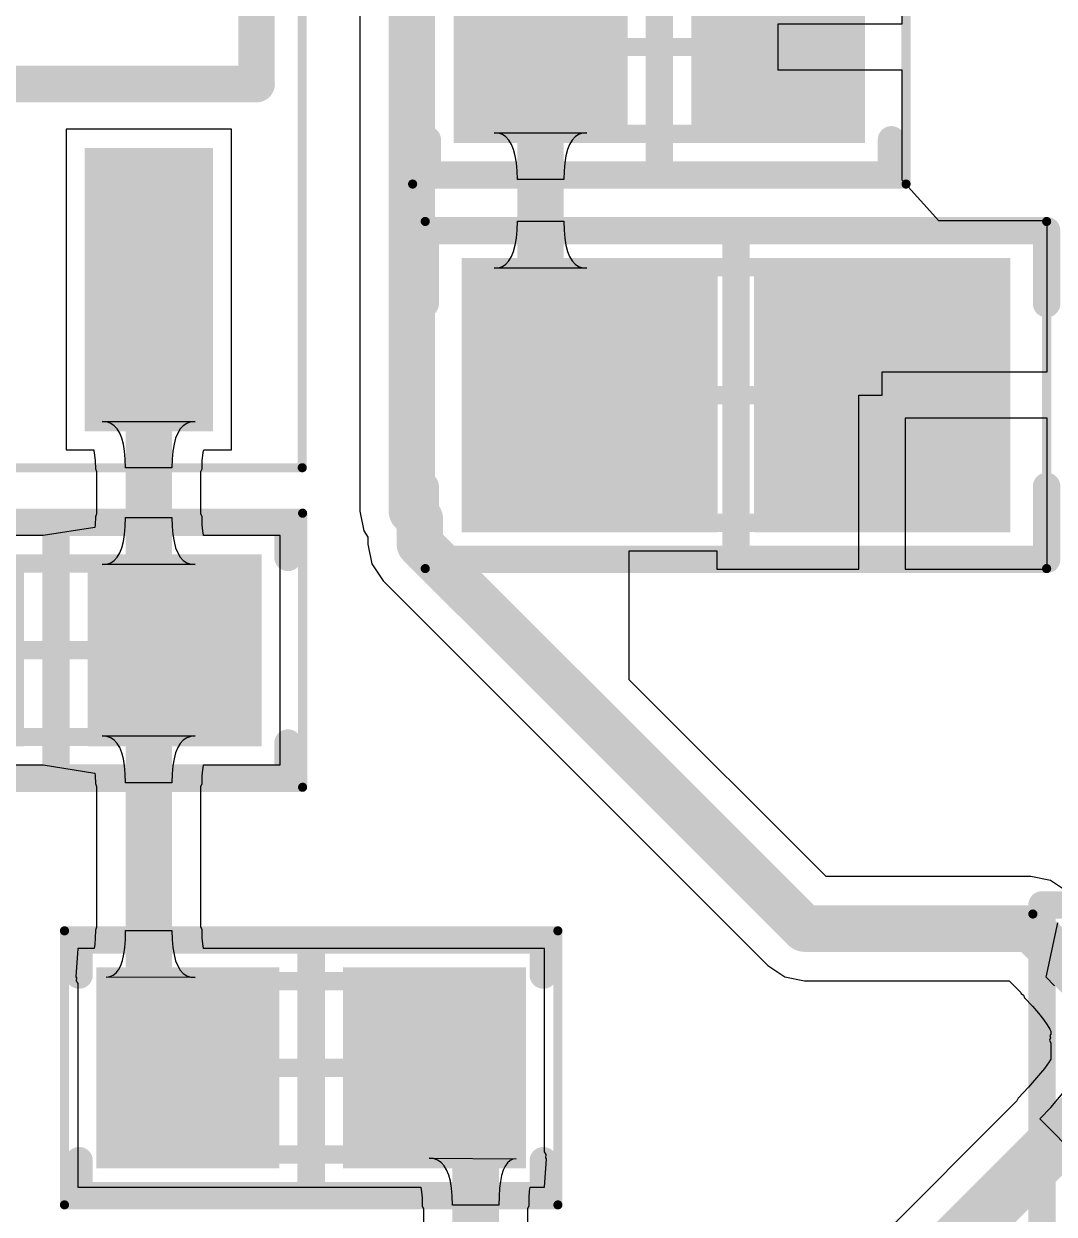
# Model space of a CAD drawing. Header units: millimetres. Extents: x 5.78 to 6.87, y 0.85 to 2.46.
# Drawn here: x 6.2131 to 6.4351, y 1.5185 to 1.775 of the extents above; entities that cross this region are included whole.
import ezdxf

# ---------------------------------------------------------------- set-up
doc = ezdxf.new("R2010")
doc.units = ezdxf.units.MM
doc.header["$MEASUREMENT"] = 0
for name, color, linetype in [('Mechanical13', 56, 'Continuous'), ('Mechanical15', 56, 'Continuous'), ('TopLayer', 1, 'Continuous'), ('TopOverlay', 2, 'Continuous'), ('TopPaste', 8, 'Continuous'), ('TopSolder', 216, 'Continuous')]:
    doc.layers.add(name, color=color, linetype=linetype)

# ---------------------------------------------------------------- blocks, each defined once
blk = doc.blocks.new('34355DA5_B1DA_47C2_A88A_ECF82120A4F7_52')
at = {"layer": 'Mechanical15', "const_width": 0.00197}
for points in [[(0.14567, 0.18307), (-0.14567, 0.18307)], [(0.14567, -0.18307), (0.14567, 0.18307)]]:
    blk.add_lwpolyline(points, dxfattribs=at)
at = {"layer": 'Mechanical15', "const_width": 0.000984}
blk.add_lwpolyline([(0.14518, 0.18307, 1), (0.14616, 0.18307, 1)], format="xyb", close=True, dxfattribs=at)
blk.add_lwpolyline([(0.14518, 0.18307, 1), (0.14616, 0.18307, 1)], format="xyb", close=True, dxfattribs=at)
at = {"layer": 'TopLayer'}
blk.add_solid([(0.13583, 0.13819), (0.13583, 0.16181), (0.07874, 0.13819), (0.07874, 0.16181)], dxfattribs=at)
at = {"layer": 'TopOverlay', "const_width": 0.00787}
for points in [[(0.06299, 0.17323), (-0.06299, 0.17323)], [(0.06299, -0.17323), (0.06299, 0.17323)]]:
    blk.add_lwpolyline(points, dxfattribs=at)
at = {"layer": 'TopOverlay', "const_width": 0.00394}
blk.add_lwpolyline([(0.06102, 0.17323, 1), (0.06496, 0.17323, 1)], format="xyb", close=True, dxfattribs=at)
blk.add_lwpolyline([(0.06102, 0.17323, 1), (0.06496, 0.17323, 1)], format="xyb", close=True, dxfattribs=at)
at = {"layer": 'TopPaste'}
blk.add_solid([(0.13583, 0.13819), (0.13583, 0.16181), (0.07874, 0.13819), (0.07874, 0.16181)], dxfattribs=at)
at = {"layer": 'TopSolder'}
blk.add_solid([(0.13783, 0.13619), (0.13783, 0.16381), (0.07674, 0.13619), (0.07674, 0.16381)], dxfattribs=at)
blk = doc.blocks.new('RES_0603_1608_67')
at = {"layer": 'Mechanical13', "const_width": 0.00394}
for points in [[(-0.03445, 0.0187), (-0.03445, -0.0187)], [(0.03445, 0.0187), (-0.03445, 0.0187)], [(0.03445, 0.0187), (0.03445, -0.0187)], [(0.03445, -0.0187), (-0.03445, -0.0187)]]:
    blk.add_lwpolyline(points, dxfattribs=at)
at = {"layer": 'Mechanical13', "const_width": 0.00197}
for points in [[(-0.03543, 0.0187, 1), (-0.03346, 0.0187, 1)], [(-0.03543, 0.0187, 1), (-0.03346, 0.0187, 1)], [(0.03346, 0.0187, 1), (0.03543, 0.0187, 1)], [(0.03346, 0.0187, 1), (0.03543, 0.0187, 1)], [(-0.03543, -0.0187, 1), (-0.03346, -0.0187, 1)], [(-0.03543, -0.0187, 1), (-0.03346, -0.0187, 1)], [(0.03346, -0.0187, 1), (0.03543, -0.0187, 1)], [(0.03346, -0.0187, 1), (0.03543, -0.0187, 1)]]:
    blk.add_lwpolyline(points, format="xyb", close=True, dxfattribs=at)
at = {"layer": 'Mechanical15'}
for points, const_width in [([(-0.05315, 0.02953), (-0.05315, -0.02953)], 0.00197), ([(0.05315, 0.02953), (-0.05315, 0.02953)], 0.00197), ([(0.05315, 0.02953), (0.05315, -0.02953)], 0.00197), ([(0, 0.0187), (0, -0.0187)], 0.00394), ([(0.0187, 0), (-0.0187, 0)], 0.00394), ([(0.05315, -0.02953), (-0.05315, -0.02953)], 0.00197)]:
    blk.add_lwpolyline(points, dxfattribs=dict(at, const_width=const_width))
for points, const_width in [([(-0.05364, 0.02953, 1), (-0.05266, 0.02953, 1)], 0.000984), ([(-0.05364, 0.02953, 1), (-0.05266, 0.02953, 1)], 0.000984), ([(0.05266, 0.02953, 1), (0.05364, 0.02953, 1)], 0.000984), ([(0.05266, 0.02953, 1), (0.05364, 0.02953, 1)], 0.000984), ([(-0.00098, 0.0187, 1), (0.00098, 0.0187, 1)], 0.00197), ([(-0.01968, 0, 1), (-0.01772, 0, 1)], 0.00197), ([(0.01772, 0, 1), (0.01968, 0, 1)], 0.00197), ([(-0.00098, -0.0187, 1), (0.00098, -0.0187, 1)], 0.00197), ([(-0.05364, -0.02953, 1), (-0.05266, -0.02953, 1)], 0.000984), ([(-0.05364, -0.02953, 1), (-0.05266, -0.02953, 1)], 0.000984), ([(0.05266, -0.02953, 1), (0.05364, -0.02953, 1)], 0.000984), ([(0.05266, -0.02953, 1), (0.05364, -0.02953, 1)], 0.000984)]:
    blk.add_lwpolyline(points, format="xyb", close=True, dxfattribs=dict(at, const_width=const_width))
at = {"layer": 'TopLayer'}
for points in [[(-0.00886, -0.0187), (-0.00886, 0.0187), (-0.04232, -0.0187), (-0.04232, 0.0187)], [(0.04232, -0.0187), (0.04232, 0.0187), (0.00886, -0.0187), (0.00886, 0.0187)]]:
    blk.add_solid(points, dxfattribs=at)
at = {"layer": 'TopOverlay', "const_width": 0.00591}
for points in [[(-0.05, 0.02756), (-0.05, 0.02)], [(0.05, 0.02756), (-0.05, 0.02756)], [(0, 0.02756), (0, -0.02756)], [(0.05, 0.02756), (0.05, 0.02)], [(-0.05, -0.02), (-0.05, -0.02756)], [(0.05, -0.02), (0.05, -0.02756)], [(0.05, -0.02756), (-0.05, -0.02756)]]:
    blk.add_lwpolyline(points, dxfattribs=at)
at = {"layer": 'TopOverlay', "const_width": 0.00295}
for points in [[(-0.05148, 0.02756, 1), (-0.04852, 0.02756, 1)], [(-0.05148, 0.02756, 1), (-0.04852, 0.02756, 1)], [(-0.00148, 0.02756, 1), (0.00148, 0.02756, 1)], [(0.04852, 0.02756, 1), (0.05148, 0.02756, 1)], [(0.04852, 0.02756, 1), (0.05148, 0.02756, 1)], [(-0.05148, 0.02, 1), (-0.04852, 0.02, 1)], [(0.04852, 0.02, 1), (0.05148, 0.02, 1)], [(-0.05148, -0.02, 1), (-0.04852, -0.02, 1)], [(0.04852, -0.02, 1), (0.05148, -0.02, 1)], [(-0.05148, -0.02756, 1), (-0.04852, -0.02756, 1)], [(-0.05148, -0.02756, 1), (-0.04852, -0.02756, 1)], [(-0.00148, -0.02756, 1), (0.00148, -0.02756, 1)], [(0.04852, -0.02756, 1), (0.05148, -0.02756, 1)], [(0.04852, -0.02756, 1), (0.05148, -0.02756, 1)]]:
    blk.add_lwpolyline(points, format="xyb", close=True, dxfattribs=at)
at = {"layer": 'TopPaste'}
for points in [[(-0.00886, -0.0187), (-0.00886, 0.0187), (-0.04232, -0.0187), (-0.04232, 0.0187)], [(0.04232, -0.0187), (0.04232, 0.0187), (0.00886, -0.0187), (0.00886, 0.0187)]]:
    blk.add_solid(points, dxfattribs=at)
at = {"layer": 'TopSolder'}
for points in [[(-0.00686, -0.0207), (-0.00686, 0.0207), (-0.04432, -0.0207), (-0.04432, 0.0207)], [(0.04432, -0.0207), (0.04432, 0.0207), (0.00686, -0.0207), (0.00686, 0.0207)]]:
    blk.add_solid(points, dxfattribs=at)
blk = doc.blocks.new('RES_0603_1608_70')
at = {"layer": 'Mechanical13', "const_width": 0.00394}
for points in [[(-0.03445, 0.0187), (-0.03445, -0.0187)], [(0.03445, 0.0187), (-0.03445, 0.0187)], [(0.03445, 0.0187), (0.03445, -0.0187)], [(0.03445, -0.0187), (-0.03445, -0.0187)]]:
    blk.add_lwpolyline(points, dxfattribs=at)
at = {"layer": 'Mechanical13', "const_width": 0.00197}
for points in [[(-0.03543, 0.0187, 1), (-0.03346, 0.0187, 1)], [(-0.03543, 0.0187, 1), (-0.03346, 0.0187, 1)], [(0.03346, 0.0187, 1), (0.03543, 0.0187, 1)], [(0.03346, 0.0187, 1), (0.03543, 0.0187, 1)], [(-0.03543, -0.0187, 1), (-0.03346, -0.0187, 1)], [(-0.03543, -0.0187, 1), (-0.03346, -0.0187, 1)], [(0.03346, -0.0187, 1), (0.03543, -0.0187, 1)], [(0.03346, -0.0187, 1), (0.03543, -0.0187, 1)]]:
    blk.add_lwpolyline(points, format="xyb", close=True, dxfattribs=at)
at = {"layer": 'Mechanical15'}
for points, const_width in [([(-0.05315, 0.02953), (-0.05315, -0.02953)], 0.00197), ([(0.05315, 0.02953), (-0.05315, 0.02953)], 0.00197), ([(0.05315, 0.02953), (0.05315, -0.02953)], 0.00197), ([(0, 0.0187), (0, -0.0187)], 0.00394), ([(0.0187, 0), (-0.0187, 0)], 0.00394), ([(0.05315, -0.02953), (-0.05315, -0.02953)], 0.00197)]:
    blk.add_lwpolyline(points, dxfattribs=dict(at, const_width=const_width))
for points, const_width in [([(-0.05364, 0.02953, 1), (-0.05266, 0.02953, 1)], 0.000984), ([(-0.05364, 0.02953, 1), (-0.05266, 0.02953, 1)], 0.000984), ([(0.05266, 0.02953, 1), (0.05364, 0.02953, 1)], 0.000984), ([(0.05266, 0.02953, 1), (0.05364, 0.02953, 1)], 0.000984), ([(-0.00098, 0.0187, 1), (0.00098, 0.0187, 1)], 0.00197), ([(-0.01968, 0, 1), (-0.01772, 0, 1)], 0.00197), ([(0.01772, 0, 1), (0.01968, 0, 1)], 0.00197), ([(-0.00098, -0.0187, 1), (0.00098, -0.0187, 1)], 0.00197), ([(-0.05364, -0.02953, 1), (-0.05266, -0.02953, 1)], 0.000984), ([(-0.05364, -0.02953, 1), (-0.05266, -0.02953, 1)], 0.000984), ([(0.05266, -0.02953, 1), (0.05364, -0.02953, 1)], 0.000984), ([(0.05266, -0.02953, 1), (0.05364, -0.02953, 1)], 0.000984)]:
    blk.add_lwpolyline(points, format="xyb", close=True, dxfattribs=dict(at, const_width=const_width))
at = {"layer": 'TopLayer'}
for points in [[(-0.00886, -0.0187), (-0.00886, 0.0187), (-0.04232, -0.0187), (-0.04232, 0.0187)], [(0.04232, -0.0187), (0.04232, 0.0187), (0.00886, -0.0187), (0.00886, 0.0187)]]:
    blk.add_solid(points, dxfattribs=at)
at = {"layer": 'TopOverlay', "const_width": 0.00591}
for points in [[(-0.05, 0.02756), (-0.05, 0.02)], [(0.05, 0.02756), (-0.05, 0.02756)], [(0, 0.02756), (0, -0.02756)], [(0.05, 0.02756), (0.05, 0.02)], [(-0.05, -0.02), (-0.05, -0.02756)], [(0.05, -0.02), (0.05, -0.02756)], [(0.05, -0.02756), (-0.05, -0.02756)]]:
    blk.add_lwpolyline(points, dxfattribs=at)
at = {"layer": 'TopOverlay', "const_width": 0.00295}
for points in [[(-0.05148, 0.02756, 1), (-0.04852, 0.02756, 1)], [(-0.05148, 0.02756, 1), (-0.04852, 0.02756, 1)], [(-0.00148, 0.02756, 1), (0.00148, 0.02756, 1)], [(0.04852, 0.02756, 1), (0.05148, 0.02756, 1)], [(0.04852, 0.02756, 1), (0.05148, 0.02756, 1)], [(-0.05148, 0.02, 1), (-0.04852, 0.02, 1)], [(0.04852, 0.02, 1), (0.05148, 0.02, 1)], [(-0.05148, -0.02, 1), (-0.04852, -0.02, 1)], [(0.04852, -0.02, 1), (0.05148, -0.02, 1)], [(-0.05148, -0.02756, 1), (-0.04852, -0.02756, 1)], [(-0.05148, -0.02756, 1), (-0.04852, -0.02756, 1)], [(-0.00148, -0.02756, 1), (0.00148, -0.02756, 1)], [(0.04852, -0.02756, 1), (0.05148, -0.02756, 1)], [(0.04852, -0.02756, 1), (0.05148, -0.02756, 1)]]:
    blk.add_lwpolyline(points, format="xyb", close=True, dxfattribs=at)
at = {"layer": 'TopPaste'}
for points in [[(-0.00886, -0.0187), (-0.00886, 0.0187), (-0.04232, -0.0187), (-0.04232, 0.0187)], [(0.04232, -0.0187), (0.04232, 0.0187), (0.00886, -0.0187), (0.00886, 0.0187)]]:
    blk.add_solid(points, dxfattribs=at)
at = {"layer": 'TopSolder'}
for points in [[(-0.00686, -0.0207), (-0.00686, 0.0207), (-0.04432, -0.0207), (-0.04432, 0.0207)], [(0.04432, -0.0207), (0.04432, 0.0207), (0.00686, -0.0207), (0.00686, 0.0207)]]:
    blk.add_solid(points, dxfattribs=at)
blk = doc.blocks.new('FER_0603_1608_74')
at = {"layer": 'Mechanical13', "const_width": 0.00394}
for points in [[(-0.03445, 0.0187), (-0.03445, -0.0187)], [(-0.03445, 0.0187), (0.03445, 0.0187)], [(0.03445, 0.0187), (0.03445, -0.0187)], [(-0.03445, -0.0187), (0.03445, -0.0187)]]:
    blk.add_lwpolyline(points, dxfattribs=at)
at = {"layer": 'Mechanical13', "const_width": 0.00197}
for points in [[(-0.03543, 0.0187, 1), (-0.03346, 0.0187, 1)], [(-0.03543, 0.0187, 1), (-0.03346, 0.0187, 1)], [(0.03346, 0.0187, 1), (0.03543, 0.0187, 1)], [(0.03346, 0.0187, 1), (0.03543, 0.0187, 1)], [(-0.03543, -0.0187, 1), (-0.03346, -0.0187, 1)], [(-0.03543, -0.0187, 1), (-0.03346, -0.0187, 1)], [(0.03346, -0.0187, 1), (0.03543, -0.0187, 1)], [(0.03346, -0.0187, 1), (0.03543, -0.0187, 1)]]:
    blk.add_lwpolyline(points, format="xyb", close=True, dxfattribs=at)
at = {"layer": 'Mechanical15'}
for points, const_width in [([(-0.05315, 0.02953), (-0.05315, -0.02953)], 0.00197), ([(-0.05315, 0.02953), (0.05315, 0.02953)], 0.00197), ([(0.05315, 0.02953), (0.05315, -0.02953)], 0.00197), ([(0, 0.0187), (0, -0.0187)], 0.00394), ([(-0.0187, 0), (0.0187, 0)], 0.00394), ([(-0.05315, -0.02953), (0.05315, -0.02953)], 0.00197)]:
    blk.add_lwpolyline(points, dxfattribs=dict(at, const_width=const_width))
for points, const_width in [([(-0.05364, 0.02953, 1), (-0.05266, 0.02953, 1)], 0.000984), ([(-0.05364, 0.02953, 1), (-0.05266, 0.02953, 1)], 0.000984), ([(0.05266, 0.02953, 1), (0.05364, 0.02953, 1)], 0.000984), ([(0.05266, 0.02953, 1), (0.05364, 0.02953, 1)], 0.000984), ([(-0.00098, 0.0187, 1), (0.00098, 0.0187, 1)], 0.00197), ([(-0.01968, 0, 1), (-0.01772, 0, 1)], 0.00197), ([(0.01772, 0, 1), (0.01968, 0, 1)], 0.00197), ([(-0.00098, -0.0187, 1), (0.00098, -0.0187, 1)], 0.00197), ([(-0.05364, -0.02953, 1), (-0.05266, -0.02953, 1)], 0.000984), ([(-0.05364, -0.02953, 1), (-0.05266, -0.02953, 1)], 0.000984), ([(0.05266, -0.02953, 1), (0.05364, -0.02953, 1)], 0.000984), ([(0.05266, -0.02953, 1), (0.05364, -0.02953, 1)], 0.000984)]:
    blk.add_lwpolyline(points, format="xyb", close=True, dxfattribs=dict(at, const_width=const_width))
at = {"layer": 'TopLayer'}
for points in [[(-0.00886, -0.01969), (-0.00886, 0.01969), (-0.04429, -0.01969), (-0.04429, 0.01969)], [(0.04429, -0.01969), (0.04429, 0.01969), (0.00886, -0.01969), (0.00886, 0.01969)]]:
    blk.add_solid(points, dxfattribs=at)
at = {"layer": 'TopOverlay', "const_width": 0.00591}
for points in [[(-0.05512, 0.02756), (0.05512, 0.02756)], [(-0.05512, 0.02756), (-0.05512, 0.01575)], [(0, 0.02756), (0, -0.02756)], [(0.05512, 0.02756), (0.05512, 0.01575)], [(-0.05512, -0.01575), (-0.05512, -0.02756)], [(0.05512, -0.01575), (0.05512, -0.02756)], [(-0.05512, -0.02756), (0.05512, -0.02756)]]:
    blk.add_lwpolyline(points, dxfattribs=at)
at = {"layer": 'TopOverlay', "const_width": 0.00295}
for points in [[(-0.05659, 0.02756, 1), (-0.05364, 0.02756, 1)], [(-0.05659, 0.02756, 1), (-0.05364, 0.02756, 1)], [(-0.00148, 0.02756, 1), (0.00148, 0.02756, 1)], [(0.05364, 0.02756, 1), (0.05659, 0.02756, 1)], [(0.05364, 0.02756, 1), (0.05659, 0.02756, 1)], [(-0.05659, 0.01575, 1), (-0.05364, 0.01575, 1)], [(0.05364, 0.01575, 1), (0.05659, 0.01575, 1)], [(-0.05659, -0.01575, 1), (-0.05364, -0.01575, 1)], [(0.05364, -0.01575, 1), (0.05659, -0.01575, 1)], [(-0.05659, -0.02756, 1), (-0.05364, -0.02756, 1)], [(-0.05659, -0.02756, 1), (-0.05364, -0.02756, 1)], [(-0.00148, -0.02756, 1), (0.00148, -0.02756, 1)], [(0.05364, -0.02756, 1), (0.05659, -0.02756, 1)], [(0.05364, -0.02756, 1), (0.05659, -0.02756, 1)]]:
    blk.add_lwpolyline(points, format="xyb", close=True, dxfattribs=at)
at = {"layer": 'TopPaste'}
for points in [[(-0.00886, -0.01969), (-0.00886, 0.01969), (-0.04429, -0.01969), (-0.04429, 0.01969)], [(0.04429, -0.01969), (0.04429, 0.01969), (0.00886, -0.01969), (0.00886, 0.01969)]]:
    blk.add_solid(points, dxfattribs=at)
at = {"layer": 'TopSolder'}
for points in [[(-0.00686, -0.02168), (-0.00686, 0.02168), (-0.04629, -0.02168), (-0.04629, 0.02168)], [(0.04629, -0.02168), (0.04629, 0.02168), (0.00686, -0.02168), (0.00686, 0.02168)]]:
    blk.add_solid(points, dxfattribs=at)
blk = doc.blocks.new('CAP_0603_1608_77')
at = {"layer": 'Mechanical13', "const_width": 0.00394}
for points in [[(-0.03445, -0.0187), (-0.03445, 0.0187)], [(-0.03445, 0.0187), (0.03445, 0.0187)], [(0.03445, -0.0187), (0.03445, 0.0187)], [(-0.03445, -0.0187), (0.03445, -0.0187)]]:
    blk.add_lwpolyline(points, dxfattribs=at)
at = {"layer": 'Mechanical13', "const_width": 0.00197}
for points in [[(-0.03543, 0.0187, 1), (-0.03346, 0.0187, 1)], [(-0.03543, 0.0187, 1), (-0.03346, 0.0187, 1)], [(0.03346, 0.0187, 1), (0.03543, 0.0187, 1)], [(0.03346, 0.0187, 1), (0.03543, 0.0187, 1)], [(-0.03543, -0.0187, 1), (-0.03346, -0.0187, 1)], [(-0.03543, -0.0187, 1), (-0.03346, -0.0187, 1)], [(0.03346, -0.0187, 1), (0.03543, -0.0187, 1)], [(0.03346, -0.0187, 1), (0.03543, -0.0187, 1)]]:
    blk.add_lwpolyline(points, format="xyb", close=True, dxfattribs=at)
at = {"layer": 'Mechanical15'}
for points, const_width in [([(-0.05315, -0.02953), (-0.05315, 0.02953)], 0.00197), ([(-0.05315, 0.02953), (0.05315, 0.02953)], 0.00197), ([(0.05315, -0.02953), (0.05315, 0.02953)], 0.00197), ([(0, -0.0187), (0, 0.0187)], 0.00394), ([(-0.0187, 0), (0.0187, 0)], 0.00394), ([(-0.05315, -0.02953), (0.05315, -0.02953)], 0.00197)]:
    blk.add_lwpolyline(points, dxfattribs=dict(at, const_width=const_width))
for points, const_width in [([(-0.05364, 0.02953, 1), (-0.05266, 0.02953, 1)], 0.000984), ([(-0.05364, 0.02953, 1), (-0.05266, 0.02953, 1)], 0.000984), ([(0.05266, 0.02953, 1), (0.05364, 0.02953, 1)], 0.000984), ([(0.05266, 0.02953, 1), (0.05364, 0.02953, 1)], 0.000984), ([(-0.00098, 0.0187, 1), (0.00098, 0.0187, 1)], 0.00197), ([(-0.01968, 0, 1), (-0.01772, 0, 1)], 0.00197), ([(0.01772, 0, 1), (0.01968, 0, 1)], 0.00197), ([(-0.00098, -0.0187, 1), (0.00098, -0.0187, 1)], 0.00197), ([(-0.05364, -0.02953, 1), (-0.05266, -0.02953, 1)], 0.000984), ([(-0.05364, -0.02953, 1), (-0.05266, -0.02953, 1)], 0.000984), ([(0.05266, -0.02953, 1), (0.05364, -0.02953, 1)], 0.000984), ([(0.05266, -0.02953, 1), (0.05364, -0.02953, 1)], 0.000984)]:
    blk.add_lwpolyline(points, format="xyb", close=True, dxfattribs=dict(at, const_width=const_width))
at = {"layer": 'TopLayer'}
for points in [[(-0.00886, -0.01969), (-0.00886, 0.01969), (-0.04429, -0.01969), (-0.04429, 0.01969)], [(0.04429, -0.01969), (0.04429, 0.01969), (0.00886, -0.01969), (0.00886, 0.01969)]]:
    blk.add_solid(points, dxfattribs=at)
at = {"layer": 'TopOverlay', "const_width": 0.00591}
for points in [[(-0.05, 0.02756), (0.05, 0.02756)], [(-0.05, 0.02), (-0.05, 0.02756)], [(0, -0.02756), (0, 0.02756)], [(0.05, 0.02), (0.05, 0.02756)], [(-0.05, -0.02756), (-0.05, -0.02)], [(0.05, -0.02756), (0.05, -0.02)], [(-0.05, -0.02756), (0.05, -0.02756)]]:
    blk.add_lwpolyline(points, dxfattribs=at)
at = {"layer": 'TopOverlay', "const_width": 0.00295}
for points in [[(-0.05148, 0.02756, 1), (-0.04852, 0.02756, 1)], [(-0.05148, 0.02756, 1), (-0.04852, 0.02756, 1)], [(-0.00148, 0.02756, 1), (0.00148, 0.02756, 1)], [(0.04852, 0.02756, 1), (0.05148, 0.02756, 1)], [(0.04852, 0.02756, 1), (0.05148, 0.02756, 1)], [(-0.05148, 0.02, 1), (-0.04852, 0.02, 1)], [(0.04852, 0.02, 1), (0.05148, 0.02, 1)], [(-0.05148, -0.02, 1), (-0.04852, -0.02, 1)], [(0.04852, -0.02, 1), (0.05148, -0.02, 1)], [(-0.05148, -0.02756, 1), (-0.04852, -0.02756, 1)], [(-0.05148, -0.02756, 1), (-0.04852, -0.02756, 1)], [(-0.00148, -0.02756, 1), (0.00148, -0.02756, 1)], [(0.04852, -0.02756, 1), (0.05148, -0.02756, 1)], [(0.04852, -0.02756, 1), (0.05148, -0.02756, 1)]]:
    blk.add_lwpolyline(points, format="xyb", close=True, dxfattribs=at)
at = {"layer": 'TopPaste'}
for points in [[(-0.00886, -0.01969), (-0.00886, 0.01969), (-0.04429, -0.01969), (-0.04429, 0.01969)], [(0.04429, -0.01969), (0.04429, 0.01969), (0.00886, -0.01969), (0.00886, 0.01969)]]:
    blk.add_solid(points, dxfattribs=at)
at = {"layer": 'TopSolder'}
for points in [[(-0.00686, -0.02168), (-0.00686, 0.02168), (-0.04629, -0.02168), (-0.04629, 0.02168)], [(0.04629, -0.02168), (0.04629, 0.02168), (0.00686, -0.02168), (0.00686, 0.02168)]]:
    blk.add_solid(points, dxfattribs=at)
blk = doc.blocks.new('CAP_0805_2012_79')
at = {"layer": 'Mechanical13', "const_width": 0.00394}
for points in [[(-0.04331, -0.02756), (-0.04331, 0.02756)], [(-0.04331, 0.02756), (0.04331, 0.02756)], [(0.04331, -0.02756), (0.04331, 0.02756)], [(-0.04331, -0.02756), (0.04331, -0.02756)]]:
    blk.add_lwpolyline(points, dxfattribs=at)
at = {"layer": 'Mechanical13', "const_width": 0.00197}
for points in [[(-0.04429, 0.02756, 1), (-0.04232, 0.02756, 1)], [(-0.04429, 0.02756, 1), (-0.04232, 0.02756, 1)], [(0.04232, 0.02756, 1), (0.04429, 0.02756, 1)], [(0.04232, 0.02756, 1), (0.04429, 0.02756, 1)], [(-0.04429, -0.02756, 1), (-0.04232, -0.02756, 1)], [(-0.04429, -0.02756, 1), (-0.04232, -0.02756, 1)], [(0.04232, -0.02756, 1), (0.04429, -0.02756, 1)], [(0.04232, -0.02756, 1), (0.04429, -0.02756, 1)]]:
    blk.add_lwpolyline(points, format="xyb", close=True, dxfattribs=at)
at = {"layer": 'Mechanical15'}
for points, const_width in [([(-0.06693, -0.0374), (-0.06693, 0.0374)], 0.00197), ([(-0.06693, 0.0374), (0.06693, 0.0374)], 0.00197), ([(0.06693, -0.0374), (0.06693, 0.0374)], 0.00197), ([(0, -0.01968), (0, 0.01969)], 0.00394), ([(-0.01968, 0), (0.01969, 0)], 0.00394), ([(-0.06693, -0.0374), (0.06693, -0.0374)], 0.00197)]:
    blk.add_lwpolyline(points, dxfattribs=dict(at, const_width=const_width))
for points, const_width in [([(-0.06742, 0.0374, 1), (-0.06644, 0.0374, 1)], 0.000984), ([(-0.06742, 0.0374, 1), (-0.06644, 0.0374, 1)], 0.000984), ([(0.06644, 0.0374, 1), (0.06742, 0.0374, 1)], 0.000984), ([(0.06644, 0.0374, 1), (0.06742, 0.0374, 1)], 0.000984), ([(-0.00098, 0.01969, 1), (0.00098, 0.01969, 1)], 0.00197), ([(-0.02067, 0, 1), (-0.0187, 0, 1)], 0.00197), ([(0.0187, 0, 1), (0.02067, 0, 1)], 0.00197), ([(-0.00098, -0.01968, 1), (0.00098, -0.01968, 1)], 0.00197), ([(-0.06742, -0.0374, 1), (-0.06644, -0.0374, 1)], 0.000984), ([(-0.06742, -0.0374, 1), (-0.06644, -0.0374, 1)], 0.000984), ([(0.06644, -0.0374, 1), (0.06742, -0.0374, 1)], 0.000984), ([(0.06644, -0.0374, 1), (0.06742, -0.0374, 1)], 0.000984)]:
    blk.add_lwpolyline(points, format="xyb", close=True, dxfattribs=dict(at, const_width=const_width))
at = {"layer": 'TopLayer'}
for points in [[(-0.00591, -0.02756), (-0.00591, 0.02756), (-0.05709, -0.02756), (-0.05709, 0.02756)], [(0.05709, -0.02756), (0.05709, 0.02756), (0.00591, -0.02756), (0.00591, 0.02756)]]:
    blk.add_solid(points, dxfattribs=at)
at = {"layer": 'TopOverlay', "const_width": 0.00591}
for points in [[(-0.06693, 0.03543), (0.06693, 0.03543)], [(-0.06693, 0.01969), (-0.06693, 0.03543)], [(0, -0.03543), (0, 0.03543)], [(0.06693, 0.01969), (0.06693, 0.03543)], [(-0.06693, -0.03543), (-0.06693, -0.01968)], [(0.06693, -0.03543), (0.06693, -0.01968)], [(-0.06693, -0.03543), (0.06693, -0.03543)]]:
    blk.add_lwpolyline(points, dxfattribs=at)
at = {"layer": 'TopOverlay', "const_width": 0.00295}
for points in [[(-0.0684, 0.03543, 1), (-0.06545, 0.03543, 1)], [(-0.0684, 0.03543, 1), (-0.06545, 0.03543, 1)], [(-0.00148, 0.03543, 1), (0.00148, 0.03543, 1)], [(0.06545, 0.03543, 1), (0.06841, 0.03543, 1)], [(0.06545, 0.03543, 1), (0.06841, 0.03543, 1)], [(-0.0684, 0.01969, 1), (-0.06545, 0.01969, 1)], [(0.06545, 0.01969, 1), (0.06841, 0.01969, 1)], [(-0.0684, -0.01968, 1), (-0.06545, -0.01968, 1)], [(0.06545, -0.01968, 1), (0.06841, -0.01968, 1)], [(-0.0684, -0.03543, 1), (-0.06545, -0.03543, 1)], [(-0.0684, -0.03543, 1), (-0.06545, -0.03543, 1)], [(-0.00148, -0.03543, 1), (0.00148, -0.03543, 1)], [(0.06545, -0.03543, 1), (0.06841, -0.03543, 1)], [(0.06545, -0.03543, 1), (0.06841, -0.03543, 1)]]:
    blk.add_lwpolyline(points, format="xyb", close=True, dxfattribs=at)
at = {"layer": 'TopPaste'}
for points in [[(-0.00591, -0.02756), (-0.00591, 0.02756), (-0.05709, -0.02756), (-0.05709, 0.02756)], [(0.05709, -0.02756), (0.05709, 0.02756), (0.00591, -0.02756), (0.00591, 0.02756)]]:
    blk.add_solid(points, dxfattribs=at)
at = {"layer": 'TopSolder'}
for points in [[(-0.00391, -0.02956), (-0.00391, 0.02956), (-0.05909, -0.02956), (-0.05909, 0.02956)], [(0.05909, -0.02956), (0.05909, 0.02956), (0.00391, -0.02956), (0.00391, 0.02956)]]:
    blk.add_solid(points, dxfattribs=at)

msp = doc.modelspace()

# ---------------------------------------------------------------- linework, layer by layer
at = {"layer": 'TopLayer'}
for p, q in [((6.28546, 1.8053), (6.28546, 1.67)), ((6.40232, 1.775), (6.40232, 1.7987)), ((6.37559, 1.765), (6.37559, 1.775)), ((6.37559, 1.775), (6.40232, 1.775)), ((6.40232, 1.765), (6.37559, 1.765)), ((6.40232, 1.7413), (6.40232, 1.765)), ((6.25781, 1.75226), (6.22219, 1.75226)), ((6.22219, 1.75226), (6.22219, 1.68317)), ((6.25781, 1.68317), (6.25781, 1.75226)), ((6.31536, 1.75144), (6.31441, 1.75154)), ((6.31441, 1.75154), (6.33441, 1.75154)), ((6.31621, 1.75113), (6.31536, 1.75144)), ((6.31696, 1.75063), (6.31621, 1.75113)), ((6.31761, 1.74992), (6.31696, 1.75063)), ((6.31816, 1.74901), (6.31761, 1.74992)), ((6.33121, 1.74992), (6.33066, 1.74901)), ((6.33186, 1.75063), (6.33121, 1.74992)), ((6.33261, 1.75113), (6.33186, 1.75063)), ((6.33346, 1.75144), (6.33261, 1.75113)), ((6.33441, 1.75154), (6.33346, 1.75144)), ((6.31861, 1.7479), (6.31816, 1.74901)), ((6.31896, 1.74658), (6.31861, 1.7479)), ((6.33021, 1.7479), (6.32986, 1.74658)), ((6.33066, 1.74901), (6.33021, 1.7479)), ((6.31921, 1.74506), (6.31896, 1.74658)), ((6.31936, 1.74334), (6.31921, 1.74506)), ((6.32961, 1.74506), (6.32946, 1.74334)), ((6.32986, 1.74658), (6.32961, 1.74506)), ((6.31941, 1.74142), (6.31936, 1.74334)), ((6.32946, 1.74334), (6.32941, 1.74142)), ((6.32941, 1.74142), (6.31941, 1.74142)), ((6.41019, 1.73256), (6.40232, 1.7413)), ((6.31936, 1.73052), (6.31941, 1.73244)), ((6.31941, 1.73244), (6.32941, 1.73244)), ((6.32941, 1.73244), (6.32946, 1.73052)), ((6.43358, 1.73256), (6.41019, 1.73256)), ((6.43358, 1.7), (6.43358, 1.73256)), ((6.31921, 1.7288), (6.31936, 1.73052)), ((6.32946, 1.73052), (6.32961, 1.7288)), ((6.31861, 1.72596), (6.31896, 1.72728)), ((6.31896, 1.72728), (6.31921, 1.7288)), ((6.32961, 1.7288), (6.32986, 1.72728)), ((6.32986, 1.72728), (6.33021, 1.72596)), ((6.31696, 1.72323), (6.31761, 1.72394)), ((6.31761, 1.72394), (6.31816, 1.72485)), ((6.31816, 1.72485), (6.31861, 1.72596)), ((6.33021, 1.72596), (6.33066, 1.72485)), ((6.33066, 1.72485), (6.33121, 1.72394)), ((6.33121, 1.72394), (6.33186, 1.72323)), ((6.31441, 1.72232), (6.31536, 1.72242)), ((6.33441, 1.72232), (6.31441, 1.72232)), ((6.31536, 1.72242), (6.31621, 1.72272)), ((6.31621, 1.72272), (6.31696, 1.72323)), ((6.33186, 1.72323), (6.33261, 1.72272)), ((6.33261, 1.72272), (6.33346, 1.72242)), ((6.33346, 1.72242), (6.33441, 1.72232)), ((6.39799, 1.695), (6.39799, 1.7)), ((6.39799, 1.7), (6.43358, 1.7)), ((6.39299, 1.65744), (6.39299, 1.695)), ((6.39299, 1.695), (6.39799, 1.695)), ((6.23095, 1.68919), (6.23, 1.68929)), ((6.23, 1.68929), (6.25, 1.68929)), ((6.2318, 1.68889), (6.23095, 1.68919)), ((6.23255, 1.68839), (6.2318, 1.68889)), ((6.2332, 1.68769), (6.23255, 1.68839)), ((6.24745, 1.68839), (6.2468, 1.68769)), ((6.2482, 1.68889), (6.24745, 1.68839)), ((6.24905, 1.68919), (6.2482, 1.68889)), ((6.25, 1.68929), (6.24905, 1.68919)), ((6.43358, 1.69), (6.40299, 1.69)), ((6.40299, 1.69), (6.40299, 1.65744)), ((6.43358, 1.65744), (6.43358, 1.69)), ((6.23375, 1.68679), (6.2332, 1.68769)), ((6.2342, 1.68569), (6.23375, 1.68679)), ((6.23455, 1.68439), (6.2342, 1.68569)), ((6.2458, 1.68569), (6.24545, 1.68439)), ((6.24625, 1.68679), (6.2458, 1.68569)), ((6.2468, 1.68769), (6.24625, 1.68679)), ((6.22219, 1.68317), (6.22815, 1.68317)), ((6.22815, 1.68317), (6.2282, 1.68301)), ((6.2282, 1.68301), (6.22835, 1.68207)), ((6.2348, 1.68289), (6.23455, 1.68439)), ((6.23495, 1.68119), (6.2348, 1.68289)), ((6.2452, 1.68289), (6.24505, 1.68119)), ((6.24545, 1.68439), (6.2452, 1.68289)), ((6.25165, 1.68207), (6.2518, 1.68301)), ((6.2518, 1.68301), (6.25185, 1.68317)), ((6.25185, 1.68317), (6.25781, 1.68317)), ((6.22835, 1.68207), (6.22846, 1.68082)), ((6.22846, 1.68082), (6.22851, 1.67912)), ((6.235, 1.67929), (6.23495, 1.68119)), ((6.24505, 1.68119), (6.245, 1.67929)), ((6.25149, 1.67912), (6.25154, 1.68082)), ((6.25154, 1.68082), (6.25165, 1.68207)), ((6.22851, 1.67912), (6.22878, 1.6785)), ((6.22878, 1.6785), (6.22878, 1.66937)), ((6.245, 1.67929), (6.235, 1.67929)), ((6.25122, 1.6785), (6.25149, 1.67912)), ((6.25122, 1.66937), (6.25122, 1.6785)), ((6.22851, 1.66875), (6.22846, 1.66703)), ((6.22878, 1.66937), (6.22851, 1.66875)), ((6.23495, 1.66666), (6.235, 1.66858)), ((6.235, 1.66858), (6.245, 1.66858)), ((6.245, 1.66858), (6.24505, 1.66666)), ((6.25149, 1.66875), (6.25122, 1.66937)), ((6.25154, 1.66703), (6.25149, 1.66875)), ((6.28546, 1.67), (6.28546, 1.67)), ((6.28546, 1.67), (6.28632, 1.66571)), ((6.22841, 1.66646), (6.21727, 1.66472)), ((6.22846, 1.66703), (6.22841, 1.66646)), ((6.23455, 1.66342), (6.2348, 1.66494)), ((6.2348, 1.66494), (6.23495, 1.66666)), ((6.24505, 1.66666), (6.2452, 1.66494)), ((6.2452, 1.66494), (6.24545, 1.66342)), ((6.25165, 1.66575), (6.25154, 1.66703)), ((6.25181, 1.66479), (6.25165, 1.66575)), ((6.28632, 1.66571), (6.28719, 1.66439)), ((6.21684, 1.6647), (6.21128, 1.6647)), ((6.21708, 1.6647), (6.21684, 1.6647)), ((6.21727, 1.66472), (6.21708, 1.6647)), ((6.2342, 1.6621), (6.23455, 1.66342)), ((6.24545, 1.66342), (6.2458, 1.6621)), ((6.25183, 1.6647), (6.25181, 1.66479)), ((6.26832, 1.6647), (6.25183, 1.6647)), ((6.26832, 1.6153), (6.26832, 1.6647)), ((6.28719, 1.66439), (6.28719, 1.66289)), ((6.28719, 1.66289), (6.28719, 1.66288)), ((6.28719, 1.66288), (6.28805, 1.65859)), ((6.23255, 1.65937), (6.2332, 1.66008)), ((6.2332, 1.66008), (6.23375, 1.66099)), ((6.23375, 1.66099), (6.2342, 1.6621)), ((6.2458, 1.6621), (6.24625, 1.66099)), ((6.24625, 1.66099), (6.2468, 1.66008)), ((6.2468, 1.66008), (6.24745, 1.65937)), ((6.34351, 1.63365), (6.34351, 1.66144)), ((6.34351, 1.66144), (6.3624, 1.66144)), ((6.3624, 1.66144), (6.3624, 1.65744)), ((6.23, 1.65846), (6.23095, 1.65856)), ((6.25, 1.65846), (6.23, 1.65846)), ((6.23095, 1.65856), (6.2318, 1.65887)), ((6.2318, 1.65887), (6.23255, 1.65937)), ((6.24745, 1.65937), (6.2482, 1.65887)), ((6.2482, 1.65887), (6.24905, 1.65856)), ((6.24905, 1.65856), (6.25, 1.65846)), ((6.28805, 1.65859), (6.29048, 1.65495)), ((6.3624, 1.65744), (6.39299, 1.65744)), ((6.40299, 1.65744), (6.43358, 1.65744)), ((6.29048, 1.65495), (6.37336, 1.57207)), ((6.38594, 1.59122), (6.34351, 1.63365)), ((6.23095, 1.62144), (6.23, 1.62154)), ((6.23, 1.62154), (6.25, 1.62154)), ((6.2318, 1.62113), (6.23095, 1.62144)), ((6.24905, 1.62144), (6.2482, 1.62113)), ((6.25, 1.62154), (6.24905, 1.62144)), ((6.23255, 1.62063), (6.2318, 1.62113)), ((6.2332, 1.61992), (6.23255, 1.62063)), ((6.23375, 1.61901), (6.2332, 1.61992)), ((6.2342, 1.6179), (6.23375, 1.61901)), ((6.24625, 1.61901), (6.2458, 1.6179)), ((6.2468, 1.61992), (6.24625, 1.61901)), ((6.24745, 1.62063), (6.2468, 1.61992)), ((6.2482, 1.62113), (6.24745, 1.62063)), ((6.23455, 1.61658), (6.2342, 1.6179)), ((6.2348, 1.61506), (6.23455, 1.61658)), ((6.24545, 1.61658), (6.2452, 1.61506)), ((6.2458, 1.6179), (6.24545, 1.61658)), ((6.21086, 1.6153), (6.21684, 1.6153)), ((6.21684, 1.6153), (6.21708, 1.6153)), ((6.21708, 1.6153), (6.21727, 1.61528)), ((6.21727, 1.61528), (6.22841, 1.61354)), ((6.23495, 1.61334), (6.2348, 1.61506)), ((6.2452, 1.61506), (6.24505, 1.61334)), ((6.25154, 1.61297), (6.25165, 1.61425)), ((6.25165, 1.61425), (6.25181, 1.61521)), ((6.25181, 1.61521), (6.25183, 1.6153)), ((6.25183, 1.6153), (6.26832, 1.6153)), ((6.22841, 1.61354), (6.22846, 1.61297)), ((6.22846, 1.61297), (6.22851, 1.61125)), ((6.22851, 1.61125), (6.22878, 1.61063)), ((6.235, 1.61142), (6.23495, 1.61334)), ((6.245, 1.61142), (6.235, 1.61142)), ((6.24505, 1.61334), (6.245, 1.61142)), ((6.25122, 1.61063), (6.25149, 1.61125)), ((6.25149, 1.61125), (6.25154, 1.61297)), ((6.22878, 1.61063), (6.22878, 1.58034)), ((6.25122, 1.58036), (6.25122, 1.61063)), ((6.43, 1.59122), (6.38594, 1.59122)), ((6.43429, 1.59036), (6.43, 1.59122)), ((6.43, 1.59122), (6.43, 1.59122)), ((6.43793, 1.58793), (6.43429, 1.59036)), ((6.22878, 1.58034), (6.22851, 1.57971)), ((6.25149, 1.57973), (6.25122, 1.58036)), ((6.43336, 1.56957), (6.43583, 1.58124)), ((6.22847, 1.57798), (6.22837, 1.57665)), ((6.22851, 1.57971), (6.22847, 1.57798)), ((6.23496, 1.57767), (6.235, 1.57957)), ((6.235, 1.57957), (6.245, 1.57957)), ((6.245, 1.57957), (6.24505, 1.57765)), ((6.25154, 1.57801), (6.25149, 1.57973)), ((6.25165, 1.57674), (6.25154, 1.57801)), ((6.22471, 1.57569), (6.22433, 1.56961)), ((6.22824, 1.57569), (6.22471, 1.57569)), ((6.22837, 1.57665), (6.22824, 1.57569)), ((6.23462, 1.57447), (6.23483, 1.57597)), ((6.23483, 1.57597), (6.23496, 1.57767)), ((6.24505, 1.57765), (6.2452, 1.57593)), ((6.2452, 1.57593), (6.24545, 1.57442)), ((6.25181, 1.57579), (6.25165, 1.57674)), ((6.25183, 1.57569), (6.25181, 1.57579)), ((6.26586, 1.57569), (6.25183, 1.57569)), ((6.27786, 1.57569), (6.26586, 1.57569)), ((6.28414, 1.57569), (6.27786, 1.57569)), ((6.32529, 1.57569), (6.28414, 1.57569)), ((6.32529, 1.53187), (6.32529, 1.57569)), ((6.23396, 1.57207), (6.23433, 1.57316)), ((6.23433, 1.57316), (6.23462, 1.57447)), ((6.24545, 1.57442), (6.2458, 1.5731)), ((6.2458, 1.5731), (6.24625, 1.57199)), ((6.23233, 1.56997), (6.23296, 1.57046)), ((6.23296, 1.57046), (6.2335, 1.57116)), ((6.2335, 1.57116), (6.23396, 1.57207)), ((6.24625, 1.57199), (6.2468, 1.57108)), ((6.2468, 1.57108), (6.24745, 1.57037)), ((6.24745, 1.57037), (6.2482, 1.56986)), ((6.37336, 1.57207), (6.37336, 1.57207)), ((6.37336, 1.57207), (6.377, 1.56964)), ((6.22433, 1.56961), (6.22442, 1.56941)), ((6.22442, 1.56941), (6.22439, 1.56875)), ((6.22439, 1.56875), (6.22471, 1.56818)), ((6.22471, 1.56818), (6.22471, 1.52432)), ((6.23083, 1.56957), (6.23162, 1.56967)), ((6.25, 1.56944), (6.23083, 1.56957)), ((6.23162, 1.56967), (6.23233, 1.56997)), ((6.2482, 1.56986), (6.24905, 1.56955)), ((6.24905, 1.56955), (6.25, 1.56944)), ((6.377, 1.56964), (6.38129, 1.56878)), ((6.38129, 1.56878), (6.42535, 1.56878)), ((6.42535, 1.56878), (6.42788, 1.56626)), ((6.43515, 1.56771), (6.43336, 1.56957)), ((6.42788, 1.56626), (6.42792, 1.56602)), ((6.42792, 1.56602), (6.42845, 1.56566)), ((6.42845, 1.56566), (6.42868, 1.56506)), ((6.42868, 1.56506), (6.43037, 1.56331)), ((6.43037, 1.56331), (6.43171, 1.56179)), ((6.43171, 1.56179), (6.43278, 1.56043)), ((6.43278, 1.56043), (6.43358, 1.55927)), ((6.43358, 1.55927), (6.43412, 1.55834)), ((6.43412, 1.55834), (6.43431, 1.55789)), ((6.43431, 1.55726), (6.43414, 1.55698)), ((6.43431, 1.55789), (6.43431, 1.55726)), ((6.43427, 1.55645), (6.43406, 1.55595)), ((6.43406, 1.55595), (6.43431, 1.55533)), ((6.43414, 1.55698), (6.43427, 1.55645)), ((6.43431, 1.55533), (6.43431, 1.5519)), ((6.43295, 1.54985), (6.42952, 1.54581)), ((6.43398, 1.55133), (6.43295, 1.54985)), ((6.43431, 1.5519), (6.43398, 1.55133)), ((6.42952, 1.54581), (6.42728, 1.54349)), ((6.43434, 1.54145), (6.4381, 1.54588)), ((6.42704, 1.54289), (6.3745, 1.49034)), ((6.42728, 1.54349), (6.42704, 1.54289)), ((6.43195, 1.53898), (6.43434, 1.54145)), ((6.44043, 1.53049), (6.43195, 1.53898)), ((6.3256, 1.53134), (6.32529, 1.53187)), ((6.30138, 1.53045), (6.30043, 1.53056)), ((6.30043, 1.53056), (6.31917, 1.53043)), ((6.30223, 1.53014), (6.30138, 1.53045)), ((6.30298, 1.52963), (6.30223, 1.53014)), ((6.30363, 1.52892), (6.30298, 1.52963)), ((6.31726, 1.52954), (6.31678, 1.52883)), ((6.31783, 1.53004), (6.31726, 1.52954)), ((6.31846, 1.53034), (6.31783, 1.53004)), ((6.31917, 1.53043), (6.31846, 1.53034)), ((6.32529, 1.52431), (6.32567, 1.53039)), ((6.32557, 1.53063), (6.3256, 1.53134)), ((6.32567, 1.53039), (6.32557, 1.53063)), ((6.30418, 1.52801), (6.30363, 1.52892)), ((6.30463, 1.5269), (6.30418, 1.52801)), ((6.30498, 1.52558), (6.30463, 1.5269)), ((6.31603, 1.52683), (6.31577, 1.52554)), ((6.31637, 1.52794), (6.31603, 1.52683)), ((6.31678, 1.52883), (6.31637, 1.52794)), ((6.22471, 1.52432), (6.26586, 1.52432)), ((6.26586, 1.52432), (6.27214, 1.52431)), ((6.27214, 1.52431), (6.28414, 1.52432)), ((6.28414, 1.52432), (6.2986, 1.52432)), ((6.2986, 1.52432), (6.29863, 1.52421)), ((6.29863, 1.52421), (6.29879, 1.52326)), ((6.30523, 1.52407), (6.30498, 1.52558)), ((6.30538, 1.52235), (6.30523, 1.52407)), ((6.31558, 1.52404), (6.31547, 1.52233)), ((6.31577, 1.52554), (6.31558, 1.52404)), ((6.32205, 1.52342), (6.32216, 1.52431)), ((6.32216, 1.52431), (6.32529, 1.52431)), ((6.29879, 1.52326), (6.2989, 1.52198)), ((6.2989, 1.52198), (6.29894, 1.52027)), ((6.30543, 1.52043), (6.30538, 1.52235)), ((6.31547, 1.52233), (6.31543, 1.52043)), ((6.32193, 1.52031), (6.32196, 1.52206)), ((6.32196, 1.52206), (6.32205, 1.52342)), ((6.29894, 1.52027), (6.29922, 1.51964)), ((6.29922, 1.51964), (6.29922, 1.50051)), ((6.31543, 1.52043), (6.30543, 1.52043)), ((6.32165, 1.51967), (6.32193, 1.52031)), ((6.32165, 1.50051), (6.32165, 1.51967))]:
    msp.add_line(p, q, dxfattribs=at)
for points, const_width in [([(6.29668, 1.67), (6.29668, 1.8053)], 0.01), ([(6.32441, 1.71059), (6.32441, 1.77)], 0.01), ([(6.24, 1.55843), (6.24, 1.71772)], 0.01), ([(6.32441, 1.71059), (6.33, 1.705)], 0.01), ([(6.29668, 1.67), (6.29841, 1.66827)], 0.01), ([(6.29841, 1.66288), (6.29841, 1.66827)], 0.01), ([(6.29841, 1.66288), (6.38129, 1.58)], 0.01), ([(6.38129, 1.58), (6.43, 1.58)], 0.01), ([(6.43, 1.58), (6.445, 1.565)], 0.01), ([(6.24, 1.55843), (6.24843, 1.55)], 0.01), ([(6.38315, 1.48169), (6.45803, 1.55657)], 0.012), ([(6.30157, 1.55), (6.31043, 1.54114)], 0.01), ([(6.31043, 1.48), (6.31043, 1.54114)], 0.01)]:
    msp.add_lwpolyline(points, dxfattribs=dict(at, const_width=const_width))
at = {"layer": 'TopLayer', "const_width": 0.005}
for points in [[(6.32191, 1.77, 1), (6.32691, 1.77, 1)], [(6.2375, 1.71772, 1), (6.2425, 1.71772, 1)], [(6.32191, 1.71059, 1), (6.32691, 1.71059, 1)], [(6.32191, 1.71059, 1), (6.32691, 1.71059, 1)], [(6.3275, 1.705, 1), (6.3325, 1.705, 1)], [(6.29418, 1.67, 1), (6.29918, 1.67, 1)], [(6.29418, 1.67, 1), (6.29918, 1.67, 1)], [(6.29591, 1.66827, 1), (6.30091, 1.66827, 1)], [(6.29591, 1.66827, 1), (6.30091, 1.66827, 1)], [(6.29591, 1.66288, 1), (6.30091, 1.66288, 1)], [(6.29591, 1.66288, 1), (6.30091, 1.66288, 1)], [(6.37879, 1.58, 1), (6.38379, 1.58, 1)], [(6.37879, 1.58, 1), (6.38379, 1.58, 1)], [(6.4275, 1.58, 1), (6.4325, 1.58, 1)], [(6.4275, 1.58, 1), (6.4325, 1.58, 1)], [(6.2375, 1.55843, 1), (6.2425, 1.55843, 1)], [(6.2375, 1.55843, 1), (6.2425, 1.55843, 1)], [(6.24593, 1.55, 1), (6.25093, 1.55, 1)], [(6.29907, 1.55, 1), (6.30407, 1.55, 1)], [(6.30793, 1.54114, 1), (6.31293, 1.54114, 1)], [(6.30793, 1.54114, 1), (6.31293, 1.54114, 1)]]:
    msp.add_lwpolyline(points, format="xyb", close=True, dxfattribs=at)

# ---------------------------------------------------------------- block references
for name, p, rotation in [('34355DA5_B1DA_47C2_A88A_ECF82120A4F7_52', (6.09, 1.825), 270), ('RES_0603_1608_70', (6.35, 1.77), 180), ('RES_0603_1608_67', (6.22, 1.64), 180), ('FER_0603_1608_74', (6.46, 1.53), 90)]:
    msp.add_blockref(name, p, dxfattribs=dict(rotation=rotation))
for name, p in [('CAP_0805_2012_79', (6.3665, 1.695)), ('CAP_0603_1608_77', (6.275, 1.55))]:
    msp.add_blockref(name, p)

doc.saveas('drawing.dxf')
